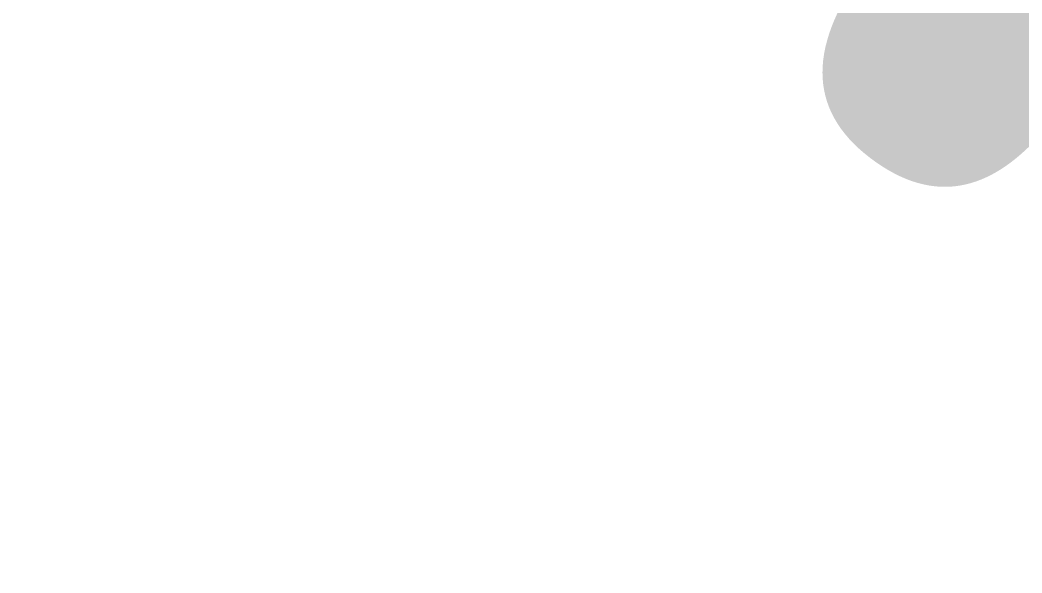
# Model space of a CAD drawing. Header units: metres. Extents: x 507649 to 509016, y 6966950 to 6967777.
# Drawn here: x 507855.1571 to 507855.6365, y 6967089.2611 to 6967089.5256 of the extents above; entities that cross this region are included whole.
import ezdxf

# ---------------------------------------------------------------- set-up
doc = ezdxf.new("R2010")
doc.units = ezdxf.units.M
doc.linetypes.add('DIVIDE2', pattern=[6.25, 2.5, -1.25, 0, -1.25, 0, -1.25])
doc.layers.add('CONTOURS_MAJOR', color=7, linetype='DIVIDE2')
doc.layers.add('XREF', color=7, linetype='Continuous')
doc.styles.add('NORTHROP', font='isocp.shx')

# ---------------------------------------------------------------- blocks, each defined once
blk = doc.blocks.new('XD_CONTOURS DESIGN_1')
at = {"layer": 'CONTOURS_MAJOR', "color": 7, "linetype": 'Continuous', "lineweight": -3, "insert": (507854.93449, 6967089.94088, 4), "char_height": 1.25, "width": 2.7784941, "attachment_point": 5, "rotation": 142.6578, "style": 'NORTHROP', "bg_fill": 3, "box_fill_scale": 1.04, "bg_fill_color": 256, "bg_fill_true_color": 13158600, "bg_fill_transparency": 0}
blk.add_mtext('4.00', dxfattribs=at)
at = {"layer": 'CONTOURS_MAJOR', "color": 7, "linetype": 'Continuous', "lineweight": -3, "insert": (507856.72005, 6967090.46508, 4.5), "char_height": 1.25, "width": 2.7784941, "attachment_point": 5, "rotation": 142.6578, "style": 'NORTHROP', "bg_fill": 3, "box_fill_scale": 1.04, "bg_fill_color": 256, "bg_fill_true_color": 13158600, "bg_fill_transparency": 0}
blk.add_mtext('4.50', dxfattribs=at)

msp = doc.modelspace()

# ---------------------------------------------------------------- block references
at = {"layer": 'XREF'}
msp.add_blockref('XD_CONTOURS DESIGN_1', (0, 0), dxfattribs=at)

doc.saveas('drawing.dxf')
